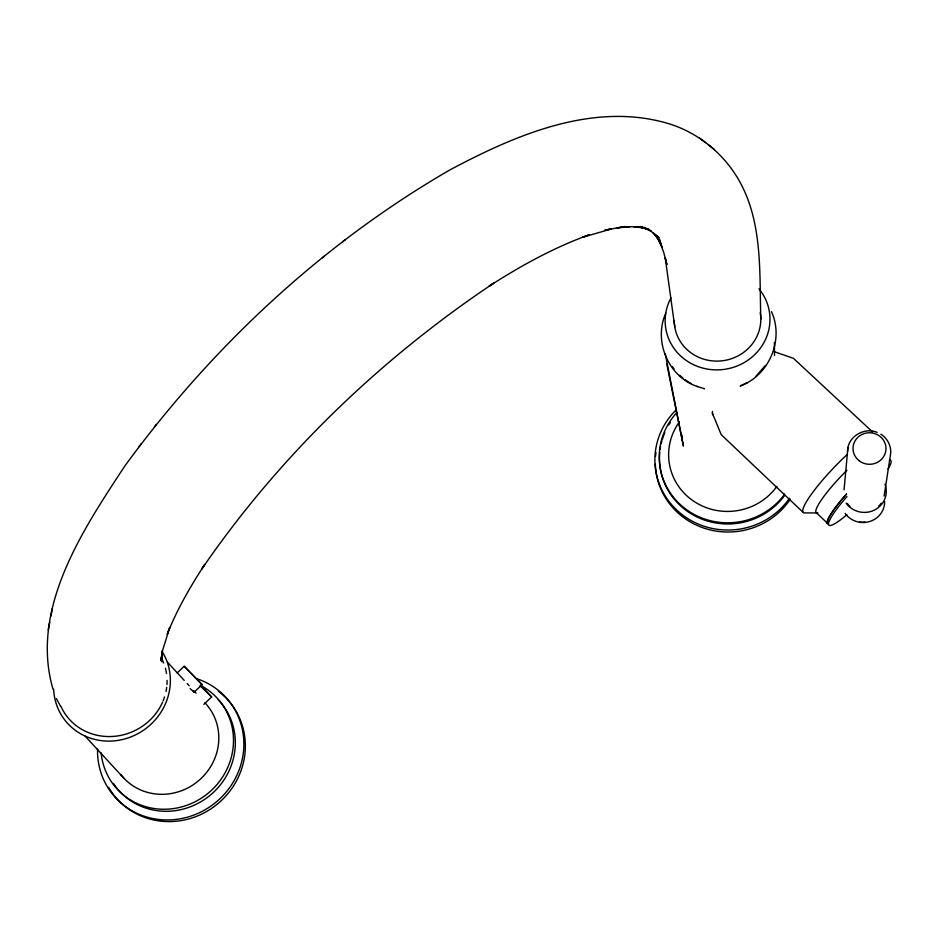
<?xml version="1.0" encoding="UTF-8"?>
<svg xmlns="http://www.w3.org/2000/svg" width="938" height="938" viewBox="0 0 938 938"><rect width="100%" height="100%" fill="white"/><g stroke="black" fill="none" stroke-linecap="round" stroke-linejoin="round"><path stroke-width="1.41" d="M847.553 451.706C847.084 437.061 863.968 426.79 877.1 432.348M844.048 489.812L847.917 447.684M760.8 319.155C759.393 272.29 762.957 221.216 738.229 179.041C723.221 153.527 699.056 133.595 670.893 124.355C594.962 100.483 515.806 134.732 449.408 170.188C321.91 244.044 211.765 346.99 124.989 465.776C82.931 529.689 29.617 608.914 53.009 689.196M884.124 496.096L890.385 455.305C891.956 447.133 887.887 438.538 880.864 434.2M48.225 629.973L49.773 622.211M50.922 616.102L52.434 608.551M665.757 313.292C653.2 341.01 668.384 377.123 697.591 386.573M765.42 365.445L756.028 376.103M139.164 446.453L141.427 443.568M154.371 426.896L156.247 424.504M190.121 688.633L194.189 692.174L202.092 684.576L184.141 666.261L177.2 672.909M203.886 704.356L211.625 696.922L200.556 685.021M342.71 241.699L345.395 239.589M322.203 257.938L324.419 256.203M747.457 382.516L740.176 386.022C769.207 375.528 784.32 339.638 771.446 311.627M605.151 230.056L624.884 226.55L617.169 227.911L629.82 226.715L621.953 226.726L641.721 226.738L633.818 226.738L644.898 227.981L637.137 226.656L647.408 229.118L640.009 226.539L649.495 230.244L646.083 228.368M605.08 230.068L611.424 228.954L582.498 237.291L589.474 234.688C553.971 247.444 520.813 265.853 489.12 286.149L493.728 283.159C380.019 359.195 279.301 456.056 201.834 568.967L204.719 564.488C190.285 586.649 176.919 609.665 167.198 634.323L169.766 627.393L162.696 650.093L160.879 660.293L162.227 652.367L161.594 661.607L161.571 657.538M817.948 512.98L805.355 512.887A53.103 8.77 -46.4 0 1 811.37 494.244A53.103 8.77 -46.4 0 1 847.436 454.297M703.875 388.567L704.473 388.719L696.77 386.35M774.143 351.644L793.478 358.351L872.41 431.808M211.625 696.922L200.075 685.713M202.092 684.576L184.141 666.261M643.914 227.207L651.347 231.463L648.322 229.083M685.045 379.796L691.072 383.583M708.342 144.804L714.475 149.529M699.326 137.874L705.528 142.658M648.662 229.388L659.121 237.666L653.141 232.952L660.082 240.421L655.029 234.875L661.102 243.634L657.081 237.443L662.275 247.491L659.379 240.832L663.647 252.193L666.941 264.692L665.253 257.927L674.785 326.916M679.604 375.294L682.876 378.002M803.327 512.558L721.216 434.669L712.399 413.259M167.55 662.298L184.247 680.39M187.201 683.579L189.159 685.713M194.072 691.025L196.042 693.159M85.217 736.224L123.734 778.048M193.275 690.966L194.189 692.174M672.44 366.723L674.047 369.009M56.362 698.599L60.325 705.88M666.73 363.803L683.415 446.066L665.253 353.696M681.938 435.021L682.301 440.59M161.817 657.632L162.075 661.794M774.401 342.382L774.53 355.561M790.253 499.251A73.399 70.573 -6.6 0 1 709.022 529.618A73.399 70.573 -6.6 0 1 655.334 464.322M655.521 456.431A73.399 70.573 -6.6 0 1 655.967 452.503M758.983 288.892A52.481 49.773 -8.6 0 1 755.371 354.001A52.481 49.773 -8.6 0 1 687.132 361.083A52.481 49.773 -8.6 0 1 670.928 298.014M789.503 498.277A73.633 70.784 -6.6 0 1 681.656 514.259A73.633 70.784 -6.6 0 1 676.497 409.543M784.719 495.299A68.908 66.246 -6.6 0 1 704.614 520.121A68.908 66.246 -6.6 0 1 659.766 452.245M660.094 449.372A68.908 66.246 -6.6 0 1 660.563 446.523M661.161 443.697A68.908 66.246 -6.6 0 1 661.888 440.895M662.287 439.512A68.908 66.246 -6.6 0 1 664.796 432.711M668.782 424.949A68.908 66.246 -6.6 0 1 670.33 422.475M784.719 494.068A69.037 66.352 -6.7 0 1 685.326 508.771A69.037 66.352 -6.7 0 1 676.849 412.568M776.863 486.412A59.446 57.124 -6.7 0 1 694.038 501.443A59.446 57.124 -6.7 0 1 679.417 421.854M760.237 312.729A43.312 41.084 -8.6 0 1 720.959 360.931A43.312 41.084 -8.6 0 1 674.27 320.503M162.626 660.504A55.776 52.247 -24.8 0 1 163.681 663.014M165.393 668.196A55.776 52.247 -24.8 0 1 166.507 673.566M167.07 680.413A55.776 52.247 -24.8 0 1 166.952 684.564M166.683 687.331A55.776 52.247 -24.8 0 1 166.003 691.47M164.572 696.899A55.776 52.247 -24.8 0 1 163.118 700.874M162.567 702.175A55.776 52.247 -24.8 0 1 111.481 736.518A55.776 52.247 -24.8 0 1 60.911 706.279M218.261 691.165A74.301 70.76 -39.1 0 1 219.304 802.436A74.301 70.76 -39.1 0 1 108.632 787.322M161.805 651.054A59.563 56.221 -36.9 0 1 128.975 737.62A59.563 56.221 -36.9 0 1 53.654 689.301M196.992 678.772A74.571 70.995 -39 0 1 241.535 762.324A74.571 70.995 -39 0 1 160.515 819.66A74.571 70.995 -39 0 1 97.552 749.134M218.331 699.842A67.302 64.065 -39 0 1 209.209 796.022A67.302 64.065 -39 0 1 113.486 783.5M201.658 685.971A67.595 64.323 -38.9 0 1 202.303 797.546A67.595 64.323 -38.9 0 1 101.14 752.827M204.883 702.738A55.365 52.669 -38.8 0 1 198.985 780.381A55.365 52.669 -38.8 0 1 121.037 774.894M864.848 521.997A13.484 12.956 3.4 0 1 859.583 522.032M881.192 503.178A20.343 19.522 2.9 0 1 878.707 506.168M849.91 506.403A20.343 19.522 2.9 0 1 847.342 503.46M713.22 415.077A43.723 9.403 -46.7 0 1 712.517 411.407M846.568 494.08A44.356 6.906 -46.3 0 0 827.785 523.58L816.295 512.699A44.285 7.164 -46.3 0 1 846.908 470.29M827.515 523.861A44.754 6.965 -46.3 0 1 846.463 494.103M889.412 460.112A44.766 6.929 -46.3 0 1 888.052 469.035M846.862 514.728A44.766 6.929 -46.3 0 1 828.489 523.979A44.766 6.929 -46.3 0 1 846.967 496.565M884.651 501.49A21.668 20.812 3.2 0 1 869.549 521.575A21.668 20.812 3.2 0 1 845.115 513.391M885.003 484.254A22.008 21.128 2.9 0 1 874.275 510.143A22.008 21.128 2.9 0 1 846.111 503.143M858.821 460.499A16.485 15.758 1.8 0 0 885.718 451.401A16.485 15.758 1.8 0 0 863.968 433.661A16.485 15.758 1.8 0 0 858.821 460.499"/></g></svg>
